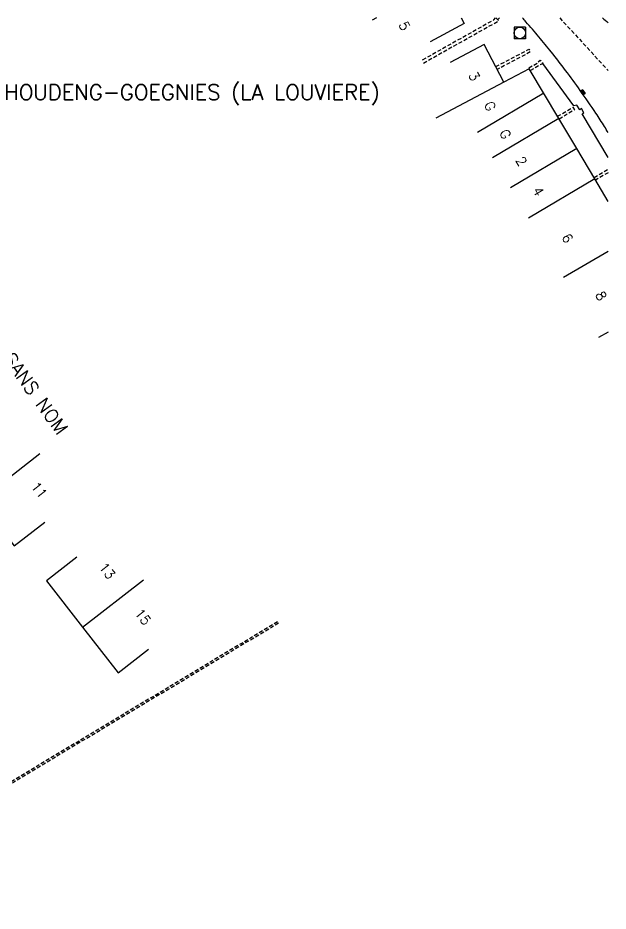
# Model space of a CAD drawing. Header units: millimetres. Extents: x 134000 to 135000, y 129000 to 130000.
# Drawn here: x 134923.5 to 135000, y 129884.3 to 130000 of the extents above; entities that cross this region are included whole.
import ezdxf
from ezdxf.enums import TextEntityAlignment as Align

# ---------------------------------------------------------------- set-up
doc = ezdxf.new("R2010")
doc.units = ezdxf.units.MM
doc.linetypes.add('DASHED', pattern=[0.75, 0.5, -0.25])
doc.layers.get('0').update_dxf_attribs({"linetype": 'CONTINUOUS'})
for name, color, linetype in [('W0001', 6, 'DASHED'), ('W0008', 7, 'CONTINUOUS'), ('W0100', 7, 'CONTINUOUS'), ('W0112', 1, 'DASHED'), ('W0400', 7, 'CONTINUOUS'), ('W0420', 7, 'CONTINUOUS'), ('W0980', 7, 'CONTINUOUS'), ('W0989', 7, 'CONTINUOUS'), ('W0991', 7, 'CONTINUOUS'), ('W1102', 7, 'CONTINUOUS')]:
    doc.layers.add(name, color=color, linetype=linetype)
doc.styles.get("Standard").update_dxf_attribs({"font": 'romans.shx', "width": 0.85})

# ---------------------------------------------------------------- blocks, each defined once
blk = doc.blocks.new('T420')
for p, q in [((0.75, 0.75), (-0.75, 0.75)), ((-0.75, 0.75), (-0.75, -0.75)), ((0.75, 0.75), (0.75, -0.75)), ((0.75, -0.75), (-0.75, -0.75))]:
    blk.add_line(p, q)
blk.add_ellipse((0, 0), major_axis=(-0.53, 0.53), ratio=1, start_param=3.926991, end_param=10.210176)
blk = doc.blocks.new('T400')
for p, q in [((-0.15, 0.3), (0.15, 0.3)), ((-0.15, -0.25), (-0.15, 0.3)), ((-0.15, 0.15), (0.15, 0.15)), ((-0.15, 0), (0.15, 0)), ((0.15, 0.3), (0.15, -0.25)), ((-0.15, -0.15), (0.15, -0.15)), ((-0.15, -0.25), (-0.15, -0.3)), ((-0.15, -0.3), (0.15, -0.3)), ((0.15, -0.3), (0.15, -0.25))]:
    blk.add_line(p, q)

msp = doc.modelspace()

# ---------------------------------------------------------------- linework, layer by layer
at = {"layer": 'W0001', "flags": 128}
msp.add_lwpolyline([(134993.72, 130000), (134995.98, 129997.56), (135000, 129993.17)], dxfattribs=at)
at = {"layer": 'W0008', "flags": 128}
for points in [[(134985.9, 130000), (134985.68, 129999.77)], [(135000, 129981.93), (134996.63, 129987.57), (134996.85, 129987.7), (134996.56, 129988.27), (134996.32, 129988.1), (134995.92, 129988.71), (134995.55, 129988.61), (134991.52, 129994.09)]]:
    msp.add_lwpolyline(points, dxfattribs=at)
for points in [[(135000, 129985.15, 0.000388), (134999.52, 129985.94, 0.010806), (134998.42, 129987.65, 0.006143), (134996.39, 129990.59, 0.007255), (134994.49, 129993.19, 0.007668), (134992.62, 129995.59, 0.005143), (134991.02, 129997.54, 0.005085), (134989.35, 129999.49, 0.001157), (134988.91, 130000)], [(134999.26, 130000, 0.002825), (135000, 129999.37)]]:
    msp.add_lwpolyline(points, format="xyb", dxfattribs=at)
at = {"layer": 'W0100', "flags": 128}
for points in [[(134980.95, 130000), (134981.34, 129999.26), (134976.93, 129996.91)], [(135000, 129976.23), (134998.27, 129979.16), (134995.93, 129983.08), (134993.62, 129986.96), (134989.78, 129993.39), (134986.5, 129991.67), (134983.93, 129996.54), (134979.51, 129994.2)], [(134913.1, 129952.42), (134909.16, 129949.33), (134913.89, 129943.3), (134918.47, 129937.45), (134923.03, 129931.62), (134926.97, 129934.71)], [(134931.15, 129930.15), (134927.21, 129927.08), (134931.89, 129921.09), (134936.48, 129915.19), (134940.43, 129918.26)]]:
    msp.add_lwpolyline(points, dxfattribs=at)
at = {"layer": 'W0112', "flags": 128}
for points in [[(134985.36, 130000), (134985.12, 129999.75), (134985.16, 129999.71), (134975.85, 129994.5)], [(134976.05, 129994.15), (134985.83, 129999.63), (134985.44, 130000)], [(134985.44, 129993.68), (134989.72, 129995.94), (134989.91, 129995.59), (134985.63, 129993.32)], [(134989.72, 129993.52), (134990.91, 129994.2), (134990.88, 129994.24), (134991.17, 129994.52), (134991.41, 129994.26), (134991.52, 129994.09), (134991.2, 129993.91), (134989.92, 129993.17)], [(134993.45, 129987.25), (134995.42, 129988.42), (134995.62, 129988.08), (134993.65, 129986.9)], [(134998.17, 129979.34), (135000, 129980.41)], [(135000, 129979.95), (134998.37, 129978.99)]]:
    msp.add_lwpolyline(points, dxfattribs=at)
msp.add_lwpolyline([(134921.25, 129884.4), (134914.99, 129896.26), (134921.57, 129900.23), (134943.05, 129913.11), (134957.29, 129921.66), (134957.19, 129921.82), (134942.96, 129913.27), (134921.48, 129900.39), (134914.74, 129896.33), (134921.09, 129884.32)], close=True, dxfattribs=at)
at = {"layer": 'W1102', "flags": 128}
for points in [[(134969.97, 130000), (134969.43, 129999.71)], [(134986.5, 129991.67), (134977.67, 129986.99)], [(134991.66, 129990.24), (134983.06, 129985.14)], [(134993.62, 129986.96), (134985.02, 129981.86)], [(134995.93, 129983.08), (134987.33, 129977.98)], [(134998.27, 129979.16), (134989.67, 129974.06)], [(135000, 129969.74), (134994.21, 129966.36)], [(135000, 129959.31), (134998.77, 129958.59)], [(134918.47, 129937.45), (134926.35, 129943.6)], [(134931.89, 129921.09), (134939.77, 129927.24)]]:
    msp.add_lwpolyline(points, dxfattribs=at)

# ---------------------------------------------------------------- block references
at = {"layer": 'W0400', "rotation": 215.1766052297908}
msp.add_blockref('T400', (134996.74, 129990.35), dxfattribs=at)
at = {"layer": 'W0420'}
msp.add_blockref('T420', (134988.55, 129998.05), dxfattribs=at)

# ---------------------------------------------------------------- texts
at = {"layer": 'W0980'}
msp.add_text('HOUDENG-GOEGNIES (LA LOUVIERE)', height=2, dxfattribs=at).set_placement((134946.07, 129990.23), align=Align.MIDDLE)
at = {"layer": 'W0989'}
msp.add_text('RUE SANS NOM', height=1.75, rotation=305.6783, dxfattribs=at).set_placement((134924.09, 129953.7), align=Align.MIDDLE)
at = {"layer": 'W0991'}
for s, rotation, p in [('5', 298.0442, (134973.6, 129998.96)), ('3', 297.8869, (134982.65, 129992.44)), ('G', 297.8869, (134984.7, 129988.57)), ('G', 297.8869, (134986.67, 129984.94)), ('2', 300.7902, (134988.76, 129981.44)), ('4', 300.7902, (134990.95, 129977.53)), ('6', 300.7902, (134994.73, 129971.46)), ('8', 300.2888, (134999.09, 129963.99)), ('11', 308.0794, (134926.26, 129938.85)), ('13', 307.9606, (134935.07, 129928.39)), ('15', 307.9246, (134939.71, 129922.44))]:
    msp.add_text(s, height=1.25, rotation=rotation, dxfattribs=at).set_placement(p, align=Align.MIDDLE)

doc.saveas('drawing.dxf')
